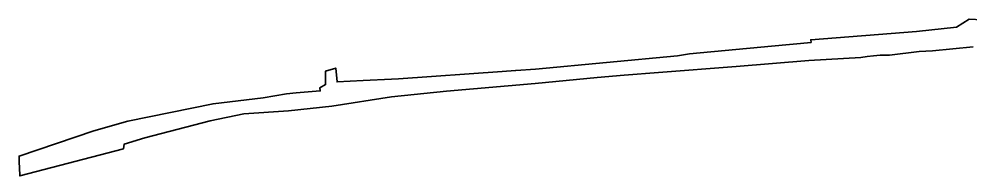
# Model space of a CAD drawing. Header units: inches. Extents: x 386283 to 388912, y 683236 to 684907.
# Drawn here: x 386283 to 387257, y 683236 to 683397 of the extents above; entities that cross this region are included whole.
import ezdxf

# ---------------------------------------------------------------- set-up
doc = ezdxf.new("R2010")
doc.units = ezdxf.units.IN
doc.header["$MEASUREMENT"] = 0
doc.layers.add('IMOBILE_ACTIVE', color=7, linetype='Continuous', true_color=0x144221)

msp = doc.modelspace()

# ---------------------------------------------------------------- linework, layer by layer
at = {"layer": 'IMOBILE_ACTIVE', "lineweight": 35}
msp.add_lwpolyline([(387259.84, 683368.2), (387217.98, 683364.38), (387204.3, 683363.57), (387174.18, 683359.91), (387164.57, 683359.66), (387157.64, 683359.07), (387151.31, 683358.3), (387144.59, 683357.47), (387091.59, 683354.19), (387017.08, 683348.02), (386937.49, 683342.11), (386902.35, 683339.33), (386874.62, 683336.83), (386811.15, 683330.85), (386720.53, 683322.94), (386664.28, 683316.94), (386603.14, 683307.67), (386558.84, 683302.7), (386513.05, 683299.55), (386478.52, 683292.49), (386411.52, 683275.22), (386390.5, 683268.68), (386389.58, 683263.84), (386283.57, 683235.97), (386283.22, 683244.82), (386283.02, 683249.93), (386282.76, 683256.44), (386359.25, 683282.4), (386394.25, 683292.16), (386481.45, 683309.97), (386532.74, 683316.19), (386556.7, 683320.22), (386566.5, 683321.13), (386591.17, 683323.15), (386590.9, 683326.31), (386596.69, 683329.68), (386596.71, 683343.54), (386607.06, 683346.54), (386608.48, 683332.33), (386635.05, 683333.75), (386664.02, 683335.3), (386671.27, 683335.39), (386777.5, 683343.13), (386791.08, 683343.94), (386791.52, 683343.97), (386811.71, 683345.41), (386956.86, 683359.08), (386969.27, 683361.02), (387053.12, 683368.96), (387093.74, 683372.81), (387093.5, 683375.5), (387201.86, 683383.95), (387242.73, 683388.45), (387255.58, 683396.82), (387268.98, 683396.07)], dxfattribs=at)

doc.saveas('drawing.dxf')
